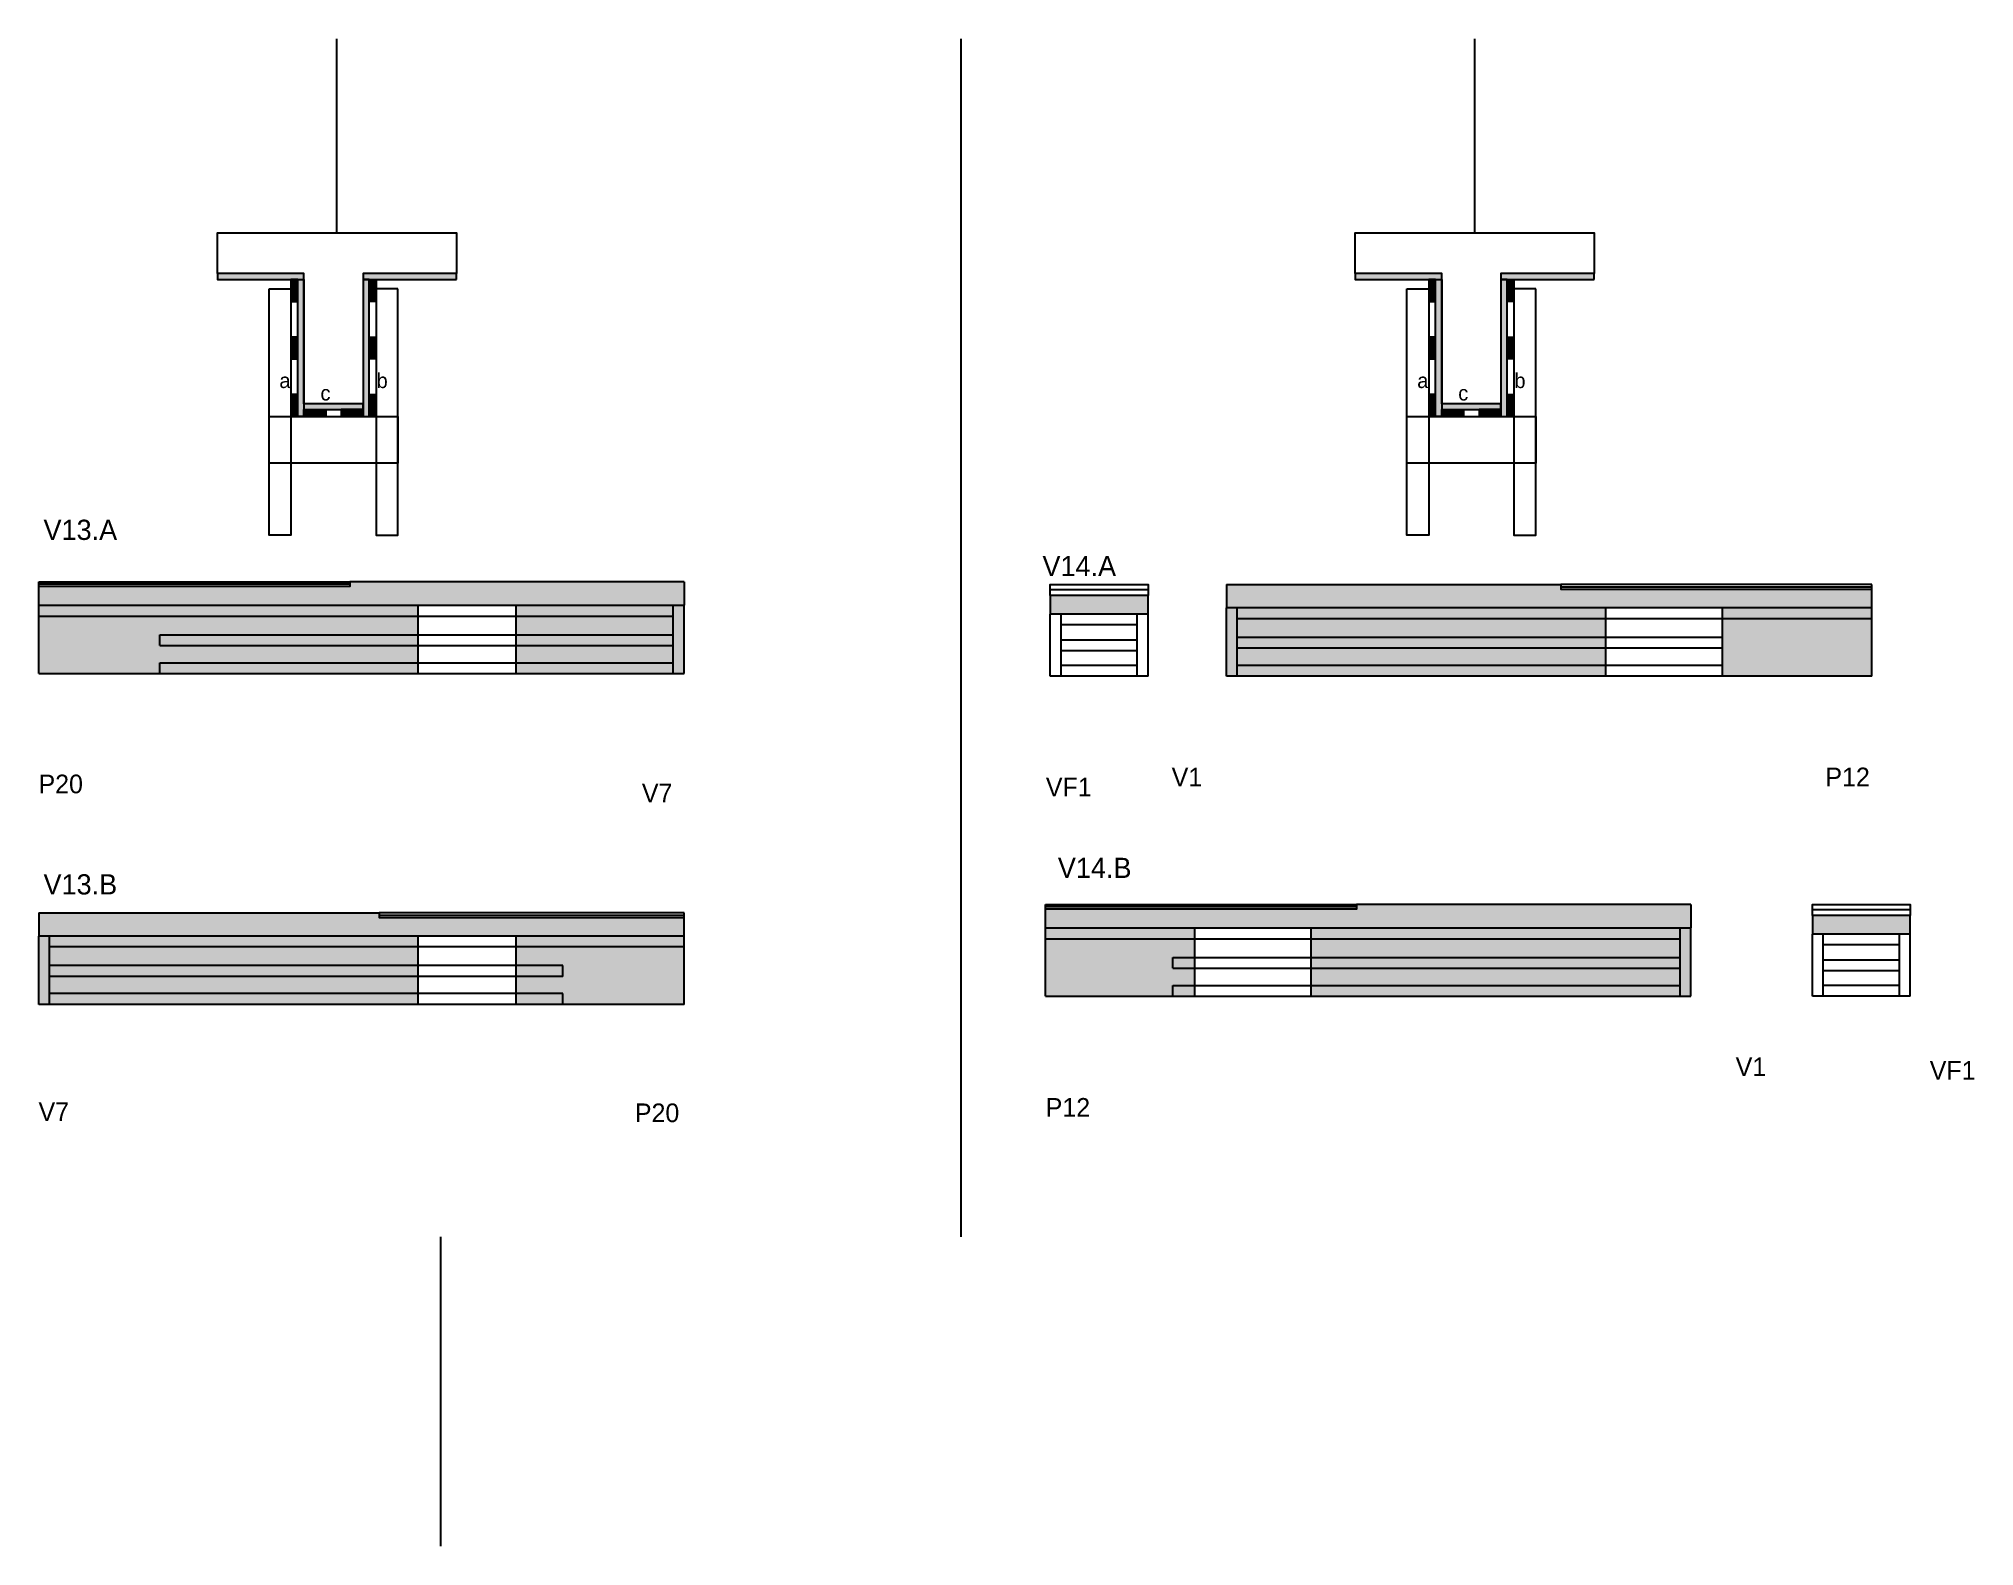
# Model space of a CAD drawing. Header units: metres. Extents: x 4644 to 5889, y 2665 to 3635.
import ezdxf

# ---------------------------------------------------------------- set-up
doc = ezdxf.new("R2010")
doc.units = ezdxf.units.M
for name, color, linetype in [('5', 7, 'Continuous'), ('CONCRETO', 7, 'Continuous'), ('COTA', 7, 'Continuous'), ('detalhes', 7, 'Continuous'), ('Hachura', 7, 'Continuous'), ('Madeira', 7, 'Continuous'), ('Painéis', 7, 'Continuous'), ('REAPROVEITAMENTO', 7, 'Continuous'), ('SARR_2.2x7', 7, 'Continuous'), ('SARR_3.5x7', 7, 'Continuous'), ('SARR_EDITAR', 7, 'Continuous'), ('Texto Seção', 7, 'Continuous')]:
    doc.layers.add(name, color=color, linetype=linetype)

msp = doc.modelspace()

# ---------------------------------------------------------------- hatches: boundary and pattern name
at = {"layer": 'COTA'}
h = msp.add_hatch(color=7, dxfattribs=at)
h.dxf.hatch_style = 1
h.paths.add_polyline_path([(4843.8, 3282.3), (4643.8, 3282.3), (4643.8, 3282.3), (4643.8, 3270.3), (4643.8, 3270.3), (5058.8, 3270.3), (5058.8, 3270.3), (5058.8, 3285.3), (5058.8, 3285.3), (4843.8, 3285.3), (4843.8, 3285.3), (4843.8, 3282.3)])
h = msp.add_hatch(color=7, dxfattribs=at)
h.dxf.hatch_style = 1
h.paths.add_polyline_path([(5294.3, 3264.6), (5294.3, 3276.6), (5294.3, 3276.6), (5357.3, 3276.6), (5357.3, 3276.6), (5357.3, 3264.6), (5357.3, 3264.6), (5294.3, 3264.6)])
h = msp.add_hatch(color=7, dxfattribs=at)
h.dxf.hatch_style = 1
h.paths.add_polyline_path([(5622.6, 3280.6), (5822.6, 3280.6), (5822.6, 3280.6), (5822.6, 3268.6), (5822.6, 3268.6), (5407.6, 3268.6), (5407.6, 3268.6), (5407.6, 3283.6), (5407.6, 3283.6), (5622.6, 3283.6), (5622.6, 3283.6), (5622.6, 3280.6)])
h = msp.add_hatch(color=7, dxfattribs=at)
h.dxf.hatch_style = 1
h.paths.add_polyline_path([(5491.2, 3074.7), (5291.2, 3074.7), (5291.2, 3074.7), (5291.2, 3062.7), (5291.2, 3062.7), (5706.2, 3062.7), (5706.2, 3062.7), (5706.2, 3077.7), (5706.2, 3077.7), (5491.2, 3077.7), (5491.2, 3077.7), (5491.2, 3074.7)])
h = msp.add_hatch(color=7, dxfattribs=at)
h.dxf.hatch_style = 1
h.paths.add_polyline_path([(4862.8, 3069.4), (5058.8, 3069.4), (5058.8, 3069.4), (5058.8, 3057.4), (5058.8, 3057.4), (4643.8, 3057.4), (4643.8, 3057.4), (4643.8, 3072.4), (4643.8, 3072.4), (4862.8, 3072.4), (4862.8, 3072.4), (4862.8, 3069.4)])
h = msp.add_hatch(color=7, dxfattribs=at)
h.dxf.hatch_style = 1
h.paths.add_polyline_path([(5784.5, 3058.7), (5784.5, 3070.7), (5784.5, 3070.7), (5847.4, 3070.7), (5847.4, 3070.7), (5847.4, 3058.7), (5847.4, 3058.7), (5784.5, 3058.7)])
at = {"layer": 'Hachura'}
h = msp.add_hatch(color=7, dxfattribs=at)
h.dxf.hatch_style = 1
h.paths.add_polyline_path([(4814.4, 3479.8), (4814.4, 3483.8), (4814.4, 3483.8), (4758.8, 3483.8), (4758.8, 3483.8), (4758.8, 3479.8), (4758.8, 3479.8), (4814.4, 3479.8)])
h = msp.add_hatch(color=7, dxfattribs=at)
h.dxf.hatch_style = 1
h.paths.add_polyline_path([(4806, 3465.8), (4810.4, 3465.8), (4810.4, 3465.8), (4810.4, 3479.8), (4810.4, 3479.8), (4806, 3479.8), (4806, 3479.8), (4806, 3465.8)])
h = msp.add_hatch(color=7, dxfattribs=at)
h.dxf.hatch_style = 1
h.paths.add_polyline_path([(4810.4, 3479.8), (4814.4, 3479.8), (4814.4, 3479.8), (4814.4, 3391.8), (4814.4, 3391.8), (4810.4, 3391.8), (4810.4, 3391.8), (4810.4, 3479.8)])
h = msp.add_hatch(color=7, dxfattribs=at)
h.dxf.hatch_style = 1
h.paths.add_polyline_path([(4912.4, 3479.8), (4912.4, 3483.8), (4912.4, 3483.8), (4852.4, 3483.8), (4852.4, 3483.8), (4852.4, 3479.8), (4852.4, 3479.8), (4912.4, 3479.8)])
h = msp.add_hatch(color=7, dxfattribs=at)
h.dxf.hatch_style = 1
h.paths.add_polyline_path([(4856.4, 3481.8), (4852.4, 3481.8), (4852.4, 3481.8), (4852.4, 3391.8), (4852.4, 3391.8), (4856.4, 3391.8), (4856.4, 3391.8), (4856.4, 3481.8)])
h = msp.add_hatch(color=7, dxfattribs=at)
h.dxf.hatch_style = 1
h.paths.add_polyline_path([(4860.8, 3465.8), (4856.4, 3465.8), (4856.4, 3465.8), (4856.4, 3479.8), (4856.4, 3479.8), (4860.8, 3479.8), (4860.8, 3479.8), (4860.8, 3465.8)])
h = msp.add_hatch(color=7, dxfattribs=at)
h.dxf.hatch_style = 1
h.paths.add_polyline_path([(5546.1, 3479.8), (5546.1, 3483.8), (5546.1, 3483.8), (5490.5, 3483.8), (5490.5, 3483.8), (5490.5, 3479.8), (5490.5, 3479.8), (5546.1, 3479.8)])
h = msp.add_hatch(color=7, dxfattribs=at)
h.dxf.hatch_style = 1
h.paths.add_polyline_path([(5537.7, 3465.8), (5542.1, 3465.8), (5542.1, 3465.8), (5542.1, 3479.8), (5542.1, 3479.8), (5537.7, 3479.8), (5537.7, 3479.8), (5537.7, 3465.8)])
h = msp.add_hatch(color=7, dxfattribs=at)
h.dxf.hatch_style = 1
h.paths.add_polyline_path([(5542.1, 3479.8), (5546.1, 3479.8), (5546.1, 3479.8), (5546.1, 3391.8), (5546.1, 3391.8), (5542.1, 3391.8), (5542.1, 3391.8), (5542.1, 3479.8)])
h = msp.add_hatch(color=7, dxfattribs=at)
h.dxf.hatch_style = 1
h.paths.add_polyline_path([(5644.1, 3479.8), (5644.1, 3483.8), (5644.1, 3483.8), (5584.1, 3483.8), (5584.1, 3483.8), (5584.1, 3479.8), (5584.1, 3479.8), (5644.1, 3479.8)])
h = msp.add_hatch(color=7, dxfattribs=at)
h.dxf.hatch_style = 1
h.paths.add_polyline_path([(5588.1, 3481.8), (5584.1, 3481.8), (5584.1, 3481.8), (5584.1, 3391.8), (5584.1, 3391.8), (5588.1, 3391.8), (5588.1, 3391.8), (5588.1, 3481.8)])
h = msp.add_hatch(color=7, dxfattribs=at)
h.dxf.hatch_style = 1
h.paths.add_polyline_path([(5592.5, 3465.8), (5588.1, 3465.8), (5588.1, 3465.8), (5588.1, 3479.8), (5588.1, 3479.8), (5592.5, 3479.8), (5592.5, 3479.8), (5592.5, 3465.8)])
h = msp.add_hatch(color=7, dxfattribs=at)
h.dxf.hatch_style = 1
h.paths.add_polyline_path([(4806, 3428.8), (4810.4, 3428.8), (4810.4, 3428.8), (4810.4, 3442.8), (4810.4, 3442.8), (4806, 3442.8), (4806, 3442.8), (4806, 3428.8)])
h = msp.add_hatch(color=7, dxfattribs=at)
h.dxf.hatch_style = 1
h.paths.add_polyline_path([(4860.8, 3428.8), (4856.4, 3428.8), (4856.4, 3428.8), (4856.4, 3442.8), (4856.4, 3442.8), (4860.8, 3442.8), (4860.8, 3442.8), (4860.8, 3428.8)])
h = msp.add_hatch(color=7, dxfattribs=at)
h.dxf.hatch_style = 1
h.paths.add_polyline_path([(5537.7, 3428.8), (5542.1, 3428.8), (5542.1, 3428.8), (5542.1, 3442.8), (5542.1, 3442.8), (5537.7, 3442.8), (5537.7, 3442.8), (5537.7, 3428.8)])
h = msp.add_hatch(color=7, dxfattribs=at)
h.dxf.hatch_style = 1
h.paths.add_polyline_path([(5592.5, 3428.8), (5588.1, 3428.8), (5588.1, 3428.8), (5588.1, 3442.8), (5588.1, 3442.8), (5592.5, 3442.8), (5592.5, 3442.8), (5592.5, 3428.8)])
h = msp.add_hatch(color=7, dxfattribs=at)
h.dxf.hatch_style = 1
h.paths.add_polyline_path([(4806, 3391.8), (4810.4, 3391.8), (4810.4, 3391.8), (4810.4, 3405.8), (4810.4, 3405.8), (4806, 3405.8), (4806, 3405.8), (4806, 3391.8)])
h = msp.add_hatch(color=7, dxfattribs=at)
h.dxf.hatch_style = 1
h.paths.add_polyline_path([(4852.4, 3396.2), (4852.4, 3399.8), (4852.4, 3399.8), (4814.4, 3399.8), (4814.4, 3399.8), (4814.4, 3396.2), (4814.4, 3396.2), (4852.4, 3396.2)])
h = msp.add_hatch(color=7, dxfattribs=at)
h.dxf.hatch_style = 1
h.paths.add_polyline_path([(4860.8, 3391.8), (4856.4, 3391.8), (4856.4, 3391.8), (4856.4, 3405.8), (4856.4, 3405.8), (4860.8, 3405.8), (4860.8, 3405.8), (4860.8, 3391.8)])
h = msp.add_hatch(color=7, dxfattribs=at)
h.dxf.hatch_style = 1
h.paths.add_polyline_path([(5537.7, 3391.8), (5542.1, 3391.8), (5542.1, 3391.8), (5542.1, 3405.8), (5542.1, 3405.8), (5537.7, 3405.8), (5537.7, 3405.8), (5537.7, 3391.8)])
h = msp.add_hatch(color=7, dxfattribs=at)
h.dxf.hatch_style = 1
h.paths.add_polyline_path([(5584.1, 3396.2), (5584.1, 3399.8), (5584.1, 3399.8), (5546.1, 3399.8), (5546.1, 3399.8), (5546.1, 3396.2), (5546.1, 3396.2), (5584.1, 3396.2)])
h = msp.add_hatch(color=7, dxfattribs=at)
h.dxf.hatch_style = 1
h.paths.add_polyline_path([(5592.5, 3391.8), (5588.1, 3391.8), (5588.1, 3391.8), (5588.1, 3405.8), (5588.1, 3405.8), (5592.5, 3405.8), (5592.5, 3405.8), (5592.5, 3391.8)])
h = msp.add_hatch(color=7, dxfattribs=at)
h.dxf.hatch_style = 1
h.paths.add_polyline_path([(4814.4, 3391.8), (4814.4, 3396.2), (4814.4, 3396.2), (4828.4, 3396.2), (4828.4, 3396.2), (4828.4, 3391.8), (4828.4, 3391.8), (4814.4, 3391.8)])
h = msp.add_hatch(color=7, dxfattribs=at)
h.dxf.hatch_style = 1
h.paths.add_polyline_path([(4852.4, 3391.8), (4852.4, 3396.2), (4852.4, 3396.2), (4838.4, 3396.2), (4838.4, 3396.2), (4838.4, 3391.8), (4838.4, 3391.8), (4852.4, 3391.8)])
h = msp.add_hatch(color=7, dxfattribs=at)
h.dxf.hatch_style = 1
h.paths.add_polyline_path([(5546.1, 3391.8), (5546.1, 3396.2), (5546.1, 3396.2), (5560.1, 3396.2), (5560.1, 3396.2), (5560.1, 3391.8), (5560.1, 3391.8), (5546.1, 3391.8)])
h = msp.add_hatch(color=7, dxfattribs=at)
h.dxf.hatch_style = 1
h.paths.add_polyline_path([(5584.1, 3391.8), (5584.1, 3396.2), (5584.1, 3396.2), (5570.1, 3396.2), (5570.1, 3396.2), (5570.1, 3391.8), (5570.1, 3391.8), (5584.1, 3391.8)])
at = {"layer": 'REAPROVEITAMENTO'}
h = msp.add_hatch(color=7, dxfattribs=at)
h.dxf.hatch_style = 1
h.paths.add_polyline_path([(4887.8, 3226.3), (4887.8, 3270.3), (4887.8, 3270.3), (4643.8, 3270.3), (4643.8, 3270.3), (4643.8, 3226.3), (4643.8, 3226.3), (4887.8, 3226.3)])
h = msp.add_hatch(color=7, dxfattribs=at)
h.dxf.hatch_style = 1
h.paths.add_polyline_path([(5058.8, 3226.6), (5058.8, 3270.6), (5058.8, 3270.6), (4950.8, 3270.1), (4950.8, 3270.1), (4950.8, 3226.1), (4950.8, 3226.1), (5058.8, 3226.6)])
h = msp.add_hatch(color=7, dxfattribs=at)
h.dxf.hatch_style = 1
h.paths.add_polyline_path([(5407.6, 3224.8), (5407.6, 3268.8), (5407.6, 3268.8), (5651.6, 3268.3), (5651.6, 3268.3), (5651.6, 3224.3), (5651.6, 3224.3), (5407.6, 3224.8)])
h = msp.add_hatch(color=7, dxfattribs=at)
h.dxf.hatch_style = 1
h.paths.add_polyline_path([(5726.6, 3224.6), (5726.6, 3268.6), (5726.6, 3268.6), (5822.6, 3268.6), (5822.6, 3268.6), (5822.6, 3224.6), (5822.6, 3224.6), (5726.6, 3224.6)])
h = msp.add_hatch(color=7, dxfattribs=at)
h.dxf.hatch_style = 1
h.paths.add_polyline_path([(5387.2, 3018.7), (5387.2, 3062.7), (5387.2, 3062.7), (5291.2, 3062.7), (5291.2, 3062.7), (5291.2, 3018.7), (5291.2, 3018.7), (5387.2, 3018.7)])
h = msp.add_hatch(color=7, dxfattribs=at)
h.dxf.hatch_style = 1
h.paths.add_polyline_path([(5706.2, 3019), (5706.2, 3063), (5706.2, 3063), (5462.2, 3062.5), (5462.2, 3062.5), (5462.2, 3018.5), (5462.2, 3018.5), (5706.2, 3019)])
h = msp.add_hatch(color=7, dxfattribs=at)
h.dxf.hatch_style = 1
h.paths.add_polyline_path([(4643.8, 3013.7), (4643.8, 3057.7), (4643.8, 3057.7), (4887.8, 3057.2), (4887.8, 3057.2), (4887.8, 3013.2), (4887.8, 3013.2), (4643.8, 3013.7)])
h = msp.add_hatch(color=7, dxfattribs=at)
h.dxf.hatch_style = 1
h.paths.add_polyline_path([(4950.8, 3013.4), (4950.8, 3057.4), (4950.8, 3057.4), (5058.8, 3057.4), (5058.8, 3057.4), (5058.8, 3013.4), (5058.8, 3013.4), (4950.8, 3013.4)])

# ---------------------------------------------------------------- linework, layer by layer
at = {"color": 7, "lineweight": 25}
msp.add_line((4902.4, 2664.8), (4902.4, 2864), dxfattribs=at)
at = {"layer": 'CONCRETO', "color": 7, "lineweight": 25}
for points in [[(4758.8, 3483.8), (4758.8, 3509.8), (4912.4, 3509.8), (4912.4, 3483.8), (4852.4, 3483.8), (4852.4, 3399.8), (4814.4, 3399.8), (4814.4, 3483.8)], [(5490.5, 3483.8), (5490.5, 3509.8), (5644.1, 3509.8), (5644.1, 3483.8), (5584.1, 3483.8), (5584.1, 3399.8), (5546.1, 3399.8), (5546.1, 3483.8)]]:
    msp.add_lwpolyline(points, close=True, dxfattribs=at)
at = {"layer": 'COTA', "color": 7, "lineweight": 25}
for p, q in [((5236.8, 3634.8), (5236.8, 2864)), ((4643.8, 3270.3), (4643.8, 3282.3)), ((5058.8, 3285.3), (4843.8, 3285.3)), ((5058.8, 3285.3), (5058.8, 3270.3)), ((5294.3, 3276.6), (5294.3, 3264.6)), ((5357.3, 3264.6), (5357.3, 3276.6)), ((5407.6, 3283.6), (5407.6, 3268.6)), ((5407.6, 3283.6), (5622.6, 3283.6)), ((5822.6, 3268.6), (5822.6, 3280.6)), ((5291.2, 3062.7), (5291.2, 3074.7)), ((5706.2, 3077.7), (5491.2, 3077.7)), ((5706.2, 3077.7), (5706.2, 3062.7)), ((4643.8, 3072.4), (4643.8, 3057.4)), ((4643.8, 3072.4), (4862.8, 3072.4)), ((5058.8, 3057.4), (5058.8, 3069.4)), ((5784.5, 3070.7), (5784.5, 3058.7)), ((5847.4, 3058.7), (5847.4, 3070.7))]:
    msp.add_line(p, q, dxfattribs=at)
at = {"layer": 'Defpoints', "color": 7, "lineweight": 25}
for p, q in [((4835.6, 3509.8), (4835.6, 3634.8)), ((5567.3, 3509.8), (5567.3, 3634.8))]:
    msp.add_line(p, q, dxfattribs=at)
at = {"layer": 'Madeira', "color": 7, "lineweight": 25}
for points in [[(4806, 3465.8), (4810.4, 3465.8), (4810.4, 3479.8), (4806, 3479.8)], [(4860.8, 3465.8), (4856.4, 3465.8), (4856.4, 3479.8), (4860.8, 3479.8)], [(5537.7, 3465.8), (5542.1, 3465.8), (5542.1, 3479.8), (5537.7, 3479.8)], [(5592.5, 3465.8), (5588.1, 3465.8), (5588.1, 3479.8), (5592.5, 3479.8)], [(4806, 3428.8), (4810.4, 3428.8), (4810.4, 3442.8), (4806, 3442.8)], [(4860.8, 3428.8), (4856.4, 3428.8), (4856.4, 3442.8), (4860.8, 3442.8)], [(5537.7, 3428.8), (5542.1, 3428.8), (5542.1, 3442.8), (5537.7, 3442.8)], [(5592.5, 3428.8), (5588.1, 3428.8), (5588.1, 3442.8), (5592.5, 3442.8)], [(4806, 3391.8), (4810.4, 3391.8), (4810.4, 3405.8), (4806, 3405.8)], [(4860.8, 3391.8), (4856.4, 3391.8), (4856.4, 3405.8), (4860.8, 3405.8)], [(5537.7, 3391.8), (5542.1, 3391.8), (5542.1, 3405.8), (5537.7, 3405.8)], [(5592.5, 3391.8), (5588.1, 3391.8), (5588.1, 3405.8), (5592.5, 3405.8)], [(4814.4, 3391.8), (4814.4, 3396.2), (4828.4, 3396.2), (4828.4, 3391.8)], [(4852.4, 3391.8), (4852.4, 3396.2), (4838.4, 3396.2), (4838.4, 3391.8)], [(5546.1, 3391.8), (5546.1, 3396.2), (5560.1, 3396.2), (5560.1, 3391.8)], [(5584.1, 3391.8), (5584.1, 3396.2), (5570.1, 3396.2), (5570.1, 3391.8)]]:
    msp.add_lwpolyline(points, close=True, dxfattribs=at)
at = {"layer": 'Painéis', "color": 7, "lineweight": 25}
for p, q in [((4643.8, 3270.3), (5058.8, 3270.3)), ((4643.8, 3226.3), (4643.8, 3270.3)), ((4887.8, 3226.3), (4887.8, 3270.3)), ((4950.8, 3226.3), (4950.8, 3270.3)), ((5058.8, 3226.3), (5058.8, 3270.3)), ((5357.3, 3264.6), (5294.3, 3264.6)), ((5294.3, 3224.6), (5294.3, 3264.6)), ((5357.3, 3224.6), (5357.3, 3264.6)), ((5822.6, 3268.6), (5407.6, 3268.6)), ((5407.6, 3224.6), (5407.6, 3268.6)), ((5651.6, 3224.6), (5651.6, 3268.6)), ((5726.6, 3224.6), (5726.6, 3268.6)), ((5822.6, 3224.6), (5822.6, 3268.6)), ((4643.8, 3226.3), (5058.8, 3226.3)), ((5357.3, 3224.6), (5294.3, 3224.6)), ((5822.6, 3224.6), (5407.6, 3224.6)), ((5291.2, 3062.7), (5706.2, 3062.7)), ((5291.2, 3018.7), (5291.2, 3062.7)), ((5387.2, 3018.7), (5387.2, 3062.7)), ((5462.2, 3018.7), (5462.2, 3062.7)), ((5706.2, 3018.7), (5706.2, 3062.7)), ((5058.8, 3057.4), (4643.8, 3057.4)), ((4643.8, 3013.4), (4643.8, 3057.4)), ((4887.8, 3013.4), (4887.8, 3057.4)), ((4950.8, 3013.4), (4950.8, 3057.4)), ((5058.8, 3013.4), (5058.8, 3057.4)), ((5847.4, 3058.7), (5784.5, 3058.7)), ((5784.5, 3018.7), (5784.5, 3058.7)), ((5847.4, 3018.7), (5847.4, 3058.7)), ((5058.8, 3013.4), (4643.8, 3013.4)), ((5291.2, 3018.7), (5706.2, 3018.7)), ((5847.4, 3018.7), (5784.5, 3018.7))]:
    msp.add_line(p, q, dxfattribs=at)
for points in [[(4814.4, 3479.8), (4814.4, 3483.8), (4758.8, 3483.8), (4758.8, 3479.8)], [(4810.4, 3479.8), (4814.4, 3479.8), (4814.4, 3391.8), (4810.4, 3391.8)], [(4912.4, 3479.8), (4912.4, 3483.8), (4852.4, 3483.8), (4852.4, 3479.8)], [(4856.4, 3479.8), (4852.4, 3479.8), (4852.4, 3391.8), (4856.4, 3391.8)], [(5546.1, 3479.8), (5546.1, 3483.8), (5490.5, 3483.8), (5490.5, 3479.8)], [(5542.1, 3479.8), (5546.1, 3479.8), (5546.1, 3391.8), (5542.1, 3391.8)], [(5644.1, 3479.8), (5644.1, 3483.8), (5584.1, 3483.8), (5584.1, 3479.8)], [(5588.1, 3479.8), (5584.1, 3479.8), (5584.1, 3391.8), (5588.1, 3391.8)], [(4852.4, 3396.2), (4852.4, 3399.8), (4814.4, 3399.8), (4814.4, 3396.2)], [(5584.1, 3396.2), (5584.1, 3399.8), (5546.1, 3399.8), (5546.1, 3396.2)], [(4643.8, 3285.3), (4843.8, 3285.3), (4843.8, 3282.3), (4643.8, 3282.3)], [(5357.3, 3276.6), (5294.3, 3276.6), (5294.3, 3283.6), (5357.3, 3283.6)], [(5822.6, 3283.6), (5622.6, 3283.6), (5622.6, 3280.6), (5822.6, 3280.6)], [(5291.2, 3077.7), (5491.2, 3077.7), (5491.2, 3074.7), (5291.2, 3074.7)], [(5847.4, 3070.7), (5784.5, 3070.7), (5784.5, 3077.7), (5847.4, 3077.7)], [(5058.8, 3072.4), (4862.8, 3072.4), (4862.8, 3069.4), (5058.8, 3069.4)]]:
    msp.add_lwpolyline(points, close=True, dxfattribs=at)
at = {"layer": 'SARR_2.2x7', "color": 7, "lineweight": 25}
for p, q in [((5357.3, 3280.1), (5294.3, 3280.1)), ((4643.8, 3263.3), (4887.8, 3263.3)), ((4887.8, 3263.3), (4950.8, 3263.3)), ((4950.8, 3263.3), (5051.9, 3263.3)), ((5051.9, 3226.3), (5051.9, 3270.3)), ((5301.3, 3224.6), (5301.3, 3264.6)), ((5350.3, 3224.6), (5350.3, 3264.6)), ((5414.6, 3224.6), (5414.6, 3268.6)), ((5651.6, 3261.6), (5414.6, 3261.6)), ((5726.6, 3261.6), (5651.6, 3261.6)), ((5822.6, 3261.6), (5726.6, 3261.6)), ((4721.8, 3251.3), (4887.8, 3251.3)), ((4721.8, 3244.3), (4721.8, 3251.3)), ((4887.8, 3251.3), (4950.8, 3251.3)), ((4950.8, 3251.3), (5051.9, 3251.3)), ((5350.3, 3257.6), (5301.3, 3257.6)), ((5651.6, 3249.6), (5414.6, 3249.6)), ((5726.6, 3249.6), (5651.6, 3249.6)), ((4721.8, 3244.3), (4887.8, 3244.3)), ((4887.8, 3244.3), (4950.8, 3244.3)), ((4950.8, 3244.3), (5051.9, 3244.3)), ((5301.3, 3248.1), (5350.3, 3248.1)), ((5301.3, 3241.1), (5350.3, 3241.1)), ((5651.6, 3242.6), (5414.6, 3242.6)), ((5726.6, 3242.6), (5651.6, 3242.6)), ((4721.8, 3233.3), (4887.8, 3233.3)), ((4721.8, 3226.3), (4721.8, 3233.3)), ((4887.8, 3233.3), (4950.8, 3233.3)), ((4950.8, 3233.3), (5051.9, 3233.3)), ((5350.3, 3231.6), (5301.3, 3231.6)), ((5651.6, 3231.6), (5414.6, 3231.6)), ((5726.6, 3231.6), (5651.6, 3231.6)), ((5699.3, 3018.7), (5699.3, 3062.7)), ((5847.4, 3074.2), (5784.5, 3074.2)), ((4650.8, 3013.4), (4650.8, 3057.4)), ((4887.8, 3050.4), (4650.8, 3050.4)), ((4950.8, 3050.4), (4887.8, 3050.4)), ((5058.8, 3050.4), (4950.8, 3050.4)), ((5291.2, 3055.7), (5387.2, 3055.7)), ((5387.2, 3055.7), (5462.2, 3055.7)), ((5462.2, 3055.7), (5699.3, 3055.7)), ((5791.4, 3018.7), (5791.4, 3058.7)), ((5840.5, 3051.7), (5791.4, 3051.7)), ((5840.5, 3018.7), (5840.5, 3058.7)), ((4887.8, 3038.4), (4650.8, 3038.4)), ((4950.8, 3038.4), (4887.8, 3038.4)), ((4980.8, 3038.4), (4950.8, 3038.4)), ((4980.8, 3031.4), (4980.8, 3038.4)), ((5373.2, 3043.7), (5387.2, 3043.7)), ((5373.2, 3036.7), (5373.2, 3043.7)), ((5387.2, 3043.7), (5462.2, 3043.7)), ((5462.2, 3043.7), (5699.3, 3043.7)), ((5791.4, 3042.2), (5840.5, 3042.2)), ((4887.8, 3031.4), (4650.8, 3031.4)), ((4950.8, 3031.4), (4887.8, 3031.4)), ((4980.8, 3031.4), (4950.8, 3031.4)), ((5373.2, 3036.7), (5387.2, 3036.7)), ((5373.2, 3025.7), (5387.2, 3025.7)), ((5373.2, 3018.7), (5373.2, 3025.7)), ((5387.2, 3036.7), (5462.2, 3036.7)), ((5387.2, 3025.7), (5462.2, 3025.7)), ((5462.2, 3036.7), (5699.3, 3036.7)), ((5462.2, 3025.7), (5699.3, 3025.7)), ((5791.4, 3035.2), (5840.5, 3035.2)), ((5840.5, 3025.7), (5791.4, 3025.7)), ((4887.8, 3020.4), (4650.8, 3020.4)), ((4950.8, 3020.4), (4887.8, 3020.4)), ((4980.8, 3020.4), (4950.8, 3020.4)), ((4980.8, 3013.4), (4980.8, 3020.4))]:
    msp.add_line(p, q, dxfattribs=at)
at = {"layer": 'SARR_3.5x7', "color": 7, "lineweight": 25}
for points in [[(4792, 3473.8), (4806, 3473.8), (4806, 3315.3), (4792, 3315.3)], [(4874.8, 3473.8), (4860.8, 3473.8), (4860.8, 3315.3), (4874.8, 3315.3)], [(5523.7, 3473.8), (5537.7, 3473.8), (5537.7, 3315.3), (5523.7, 3315.3)], [(5606.5, 3473.8), (5592.5, 3473.8), (5592.5, 3315.3), (5606.5, 3315.3)], [(4792, 3391.8), (4874.8, 3391.8), (4874.8, 3361.7), (4792, 3361.7)], [(5523.7, 3391.8), (5606.5, 3391.8), (5606.5, 3361.7), (5523.7, 3361.7)]]:
    msp.add_lwpolyline(points, close=True, dxfattribs=at)
at = {"layer": 'SARR_EDITAR', "color": 7, "lineweight": 25}
for p, q in [((4843.8, 3283.8), (4643.8, 3283.8)), ((5622.6, 3282.1), (5822.6, 3282.1)), ((5491.2, 3076.2), (5291.2, 3076.2)), ((4862.8, 3070.9), (5058.8, 3070.9))]:
    msp.add_line(p, q, dxfattribs=at)

# ---------------------------------------------------------------- texts
at = {"layer": '5', "color": 7, "lineweight": 25}
for s, p in [('V1', (5372.4, 3153.7)), ('P12', (5792.8, 3153.8)), ('P20', (4643.7, 3149.3)), ('V7', (5031.7, 3143.4)), ('VF1', (5291.5, 3147.3)), ('V1', (5735.1, 2967.3)), ('VF1', (5859.9, 2965)), ('V7', (4643.7, 2938.4)), ('P12', (5291.4, 2941.2)), ('P20', (5027.2, 2937.7))]:
    msp.add_text(s, height=12, dxfattribs=at).set_placement(p)
at = {"layer": 'detalhes', "color": 7, "lineweight": 25}
for s, p in [('a', (4798.6, 3410)), ('b', (4861.1, 3410)), ('a', (5530.3, 3410)), ('b', (5592.8, 3410)), ('c', (4825, 3402)), ('c', (5556.7, 3402))]:
    msp.add_text(s, height=9.6, dxfattribs=at).set_placement(p)
at = {"layer": 'Texto Seção', "color": 7, "lineweight": 25}
for s, p in [('V13.A', (4646.9, 3312.3)), ('V14.A', (5289.3, 3289)), ('V14.B', (5299.2, 3094.8)), ('V13.B', (4646.9, 3084.2))]:
    msp.add_text(s, height=13, dxfattribs=at).set_placement(p)

doc.saveas('drawing.dxf')
